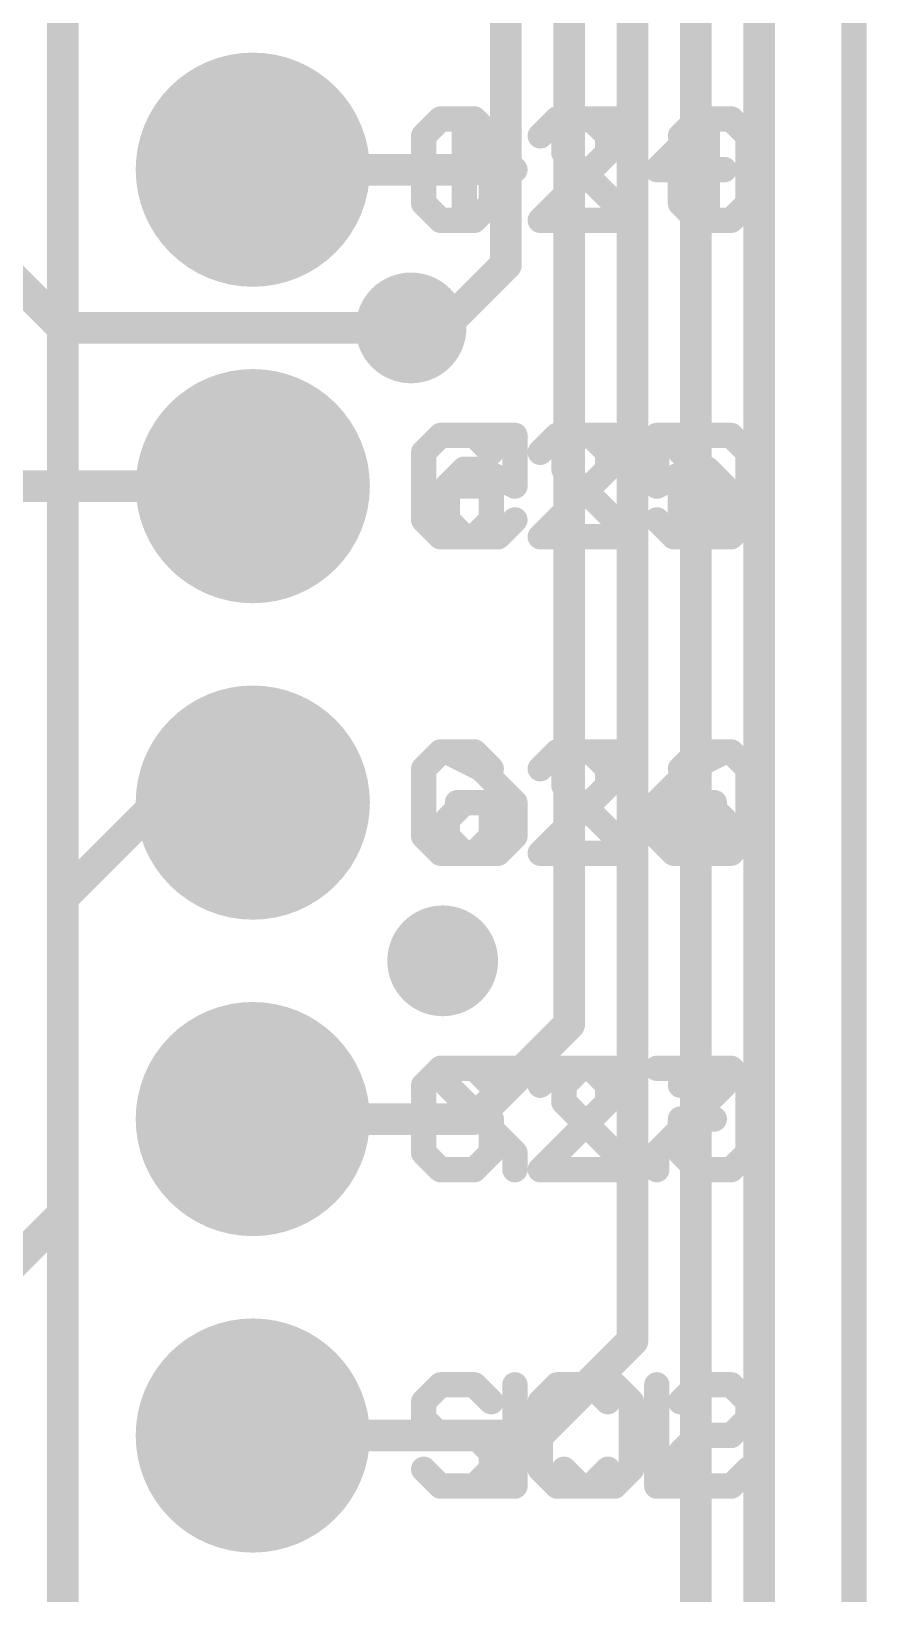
# Model space of a CAD drawing. Extents: x -1 to 106, y -18 to 72.
# Drawn here: x 42.67 to 49.38, y 15.49 to 28.04 of the extents above; entities that cross this region are included whole.
import ezdxf

# ---------------------------------------------------------------- set-up
doc = ezdxf.new("R2010")
doc.units = 0
for name, color, linetype in [('1', 12, 'CONTINUOUS'), ('16', 132, 'CONTINUOUS'), ('17', 110, 'CONTINUOUS'), ('18', 110, 'CONTINUOUS'), ('20', 53, 'CONTINUOUS'), ('21', 41, 'CONTINUOUS'), ('22', 40, 'CONTINUOUS')]:
    doc.layers.add(name, color=color, linetype=linetype)

# ---------------------------------------------------------------- blocks, each defined once
blk = doc.blocks.new('ROUNDP')
at = {"const_width": 0.5}
blk.add_lwpolyline([(0, -0.25, 1), (0, 0.25, 1), (0, -0.25)], format="xyb", dxfattribs=at)
blk = doc.blocks.new('ROUNDV')
at = {"const_width": 0.5}
blk.add_lwpolyline([(0, -0.25, 1), (0, 0.25, 1), (0, -0.25)], format="xyb", dxfattribs=at)

msp = doc.modelspace()

# ---------------------------------------------------------------- linework, layer by layer
at = {"layer": '1'}
for points, const_width in [([(46.482, 27.178), (46.482, 45.212)], 0.254), ([(49.276, 43.434), (49.276, 1.27)], 0.2032), ([(46.228, 26.924), (46.482, 27.178)], 0.254), ([(41.656, 26.924), (42.926, 25.654)], 0.254), ([(44.45, 26.924), (46.228, 26.924)], 0.254), ([(42.926, 25.654), (45.72, 25.654)], 0.254), ([(44.45, 24.384), (39.37, 24.384)], 0.254), ([(43.688, 21.844), (42.926, 21.082)], 0.254), ([(44.45, 21.844), (43.688, 21.844)], 0.254), ([(42.926, 21.082), (42.926, 18.542)], 0.254), ([(42.926, 18.542), (42.418, 18.034)], 0.254)]:
    msp.add_lwpolyline(points, dxfattribs=dict(at, const_width=const_width))
at = {"layer": '1', "const_width": 0.127}
for points in [[(46.4185, 27.178, 1), (46.5455, 27.178)], [(46.5269, 27.1331, 1), (46.4371, 27.2229)], [(44.45, 26.9875, 1), (44.45, 26.8605)], [(46.1831, 26.9689, 1), (46.2729, 26.8791)], [(46.228, 26.8605, 1), (46.228, 26.9875)], [(42.926, 25.7175, 1), (42.926, 25.5905)], [(42.8811, 25.6091, 1), (42.9709, 25.6989)], [(45.72, 25.5905, 1), (45.72, 25.7175)], [(44.45, 24.3205, 1), (44.45, 24.4475)], [(43.688, 21.9075, 1), (43.688, 21.7805)], [(43.7329, 21.7991, 1), (43.6431, 21.8889)], [(44.45, 21.7805, 1), (44.45, 21.9075)], [(42.9895, 21.082, 1), (42.8625, 21.082)], [(42.8811, 21.1269, 1), (42.9709, 21.0371)], [(42.8625, 18.542, 1), (42.9895, 18.542)], [(42.9709, 18.4971, 1), (42.8811, 18.5869)]]:
    msp.add_lwpolyline(points, format="xyb", dxfattribs=at)
at = {"layer": '16'}
for points, const_width in [([(42.926, 9.906), (42.926, 49.022)], 0.254), ([(46.99, 20.066), (46.99, 44.704)], 0.254), ([(47.498, 17.526), (47.498, 44.45)], 0.254), ([(48.006, 14.986), (48.006, 44.196)], 0.254), ([(48.514, 9.398), (48.514, 43.942)], 0.254), ([(49.276, 1.27), (49.276, 43.434)], 0.2032), ([(46.482, 26.162), (46.482, 41.91)], 0.254), ([(45.974, 25.654), (46.482, 26.162)], 0.254), ([(45.72, 25.654), (45.974, 25.654)], 0.254), ([(46.228, 19.304), (46.99, 20.066)], 0.254), ([(44.45, 19.304), (46.228, 19.304)], 0.254), ([(46.736, 16.764), (47.498, 17.526)], 0.254), ([(44.45, 16.764), (46.736, 16.764)], 0.254)]:
    msp.add_lwpolyline(points, dxfattribs=dict(at, const_width=const_width))
at = {"layer": '16', "const_width": 0.127}
for points in [[(46.4185, 26.162, 1), (46.5455, 26.162)], [(46.5269, 26.1171, 1), (46.4371, 26.2069)], [(45.72, 25.7175, 1), (45.72, 25.5905)], [(45.9291, 25.6989, 1), (46.0189, 25.6091)], [(45.974, 25.5905, 1), (45.974, 25.7175)], [(47.0349, 20.0211, 1), (46.9451, 20.1109)], [(46.9265, 20.066, 1), (47.0535, 20.066)], [(44.45, 19.3675, 1), (44.45, 19.2405)], [(46.1831, 19.3489, 1), (46.2729, 19.2591)], [(46.228, 19.2405, 1), (46.228, 19.3675)], [(47.4345, 17.526, 1), (47.5615, 17.526)], [(47.5429, 17.4811, 1), (47.4531, 17.5709)], [(44.45, 16.8275, 1), (44.45, 16.7005)], [(46.6911, 16.8089, 1), (46.7809, 16.7191)], [(46.736, 16.7005, 1), (46.736, 16.8275)]]:
    msp.add_lwpolyline(points, format="xyb", dxfattribs=at)
at = {"layer": '20', "const_width": 0.2032}
msp.add_lwpolyline([(49.276, 1.27), (49.276, 43.434)], dxfattribs=at)
at = {"layer": '21', "const_width": 0.2032}
for points in [[(45.9572, 27.3311), (45.8216, 27.1955)], [(46.2283, 27.3311), (45.9572, 27.3311)], [(46.3639, 27.1955), (46.2283, 27.3311)], [(46.8927, 27.3311), (46.7571, 27.1955)], [(47.1639, 27.3311), (46.8927, 27.3311)], [(47.2994, 27.1955), (47.1639, 27.3311)], [(48.0994, 27.3311), (47.6926, 26.9243)], [(48.0994, 26.5176), (48.0994, 27.3311)], [(45.8216, 27.1955), (45.8216, 26.6532)], [(47.2994, 27.0599), (47.2994, 27.1955)], [(46.7571, 26.5176), (47.2994, 27.0599)], [(46.3639, 26.9243), (46.0928, 26.9243)], [(46.3639, 26.6532), (46.3639, 26.9243)], [(47.6926, 26.9243), (48.235, 26.9243)], [(45.8216, 26.6532), (45.9572, 26.5176)], [(46.2283, 26.5176), (46.3639, 26.6532)], [(45.9572, 26.5176), (46.2283, 26.5176)], [(47.2994, 26.5176), (46.7571, 26.5176)], [(45.9572, 24.7911), (45.8216, 24.6555)], [(46.2283, 24.7911), (45.9572, 24.7911)], [(46.3639, 24.6555), (46.2283, 24.7911)], [(46.8927, 24.7911), (46.7571, 24.6555)], [(47.1639, 24.7911), (46.8927, 24.7911)], [(47.2994, 24.6555), (47.1639, 24.7911)], [(48.235, 24.7911), (47.6926, 24.7911)], [(47.6926, 24.7911), (47.6926, 24.3843)], [(45.8216, 24.6555), (45.8216, 24.1132)], [(47.2994, 24.5199), (47.2994, 24.6555)], [(46.7571, 23.9776), (47.2994, 24.5199)], [(47.6926, 24.3843), (47.9638, 24.5199)], [(47.9638, 24.5199), (48.0994, 24.5199)], [(48.0994, 24.5199), (48.235, 24.3843)], [(46.3639, 24.3843), (46.0928, 24.3843)], [(46.3639, 24.1132), (46.3639, 24.3843)], [(48.235, 24.3843), (48.235, 24.1132)], [(45.8216, 24.1132), (45.9572, 23.9776)], [(46.2283, 23.9776), (46.3639, 24.1132)], [(47.8282, 23.9776), (47.6926, 24.1132)], [(48.235, 24.1132), (48.0994, 23.9776)], [(45.9572, 23.9776), (46.2283, 23.9776)], [(47.2994, 23.9776), (46.7571, 23.9776)], [(48.0994, 23.9776), (47.8282, 23.9776)], [(45.9572, 22.2511), (45.8216, 22.1155)], [(46.2283, 22.2511), (45.9572, 22.2511)], [(46.3639, 22.1155), (46.2283, 22.2511)], [(46.8927, 22.2511), (46.7571, 22.1155)], [(47.1639, 22.2511), (46.8927, 22.2511)], [(47.2994, 22.1155), (47.1639, 22.2511)], [(48.235, 22.2511), (47.9638, 22.1155)], [(45.8216, 22.1155), (45.8216, 21.5732)], [(47.2994, 21.9799), (47.2994, 22.1155)], [(47.9638, 22.1155), (47.6926, 21.8443)], [(46.7571, 21.4376), (47.2994, 21.9799)], [(46.3639, 21.8443), (46.0928, 21.8443)], [(46.3639, 21.5732), (46.3639, 21.8443)], [(47.6926, 21.8443), (47.6926, 21.5732)], [(48.0994, 21.8443), (47.6926, 21.8443)], [(48.235, 21.7088), (48.0994, 21.8443)], [(48.235, 21.5732), (48.235, 21.7088)], [(45.8216, 21.5732), (45.9572, 21.4376)], [(46.2283, 21.4376), (46.3639, 21.5732)], [(47.6926, 21.5732), (47.8282, 21.4376)], [(48.0994, 21.4376), (48.235, 21.5732)], [(45.9572, 21.4376), (46.2283, 21.4376)], [(47.2994, 21.4376), (46.7571, 21.4376)], [(47.8282, 21.4376), (48.0994, 21.4376)], [(45.9572, 19.7111), (45.8216, 19.5755)], [(46.2283, 19.7111), (45.9572, 19.7111)], [(46.3639, 19.5755), (46.2283, 19.7111)], [(46.8927, 19.7111), (46.7571, 19.5755)], [(47.1639, 19.7111), (46.8927, 19.7111)], [(47.2994, 19.5755), (47.1639, 19.7111)], [(47.6926, 19.7111), (48.235, 19.7111)], [(48.235, 19.7111), (48.235, 19.5755)], [(45.8216, 19.5755), (45.8216, 19.0332)], [(47.2994, 19.4399), (47.2994, 19.5755)], [(48.235, 19.5755), (47.6926, 19.0332)], [(46.7571, 18.8976), (47.2994, 19.4399)], [(46.3639, 19.3043), (46.0928, 19.3043)], [(46.3639, 19.0332), (46.3639, 19.3043)], [(45.8216, 19.0332), (45.9572, 18.8976)], [(46.2283, 18.8976), (46.3639, 19.0332)], [(47.6926, 19.0332), (47.6926, 18.8976)], [(45.9572, 18.8976), (46.2283, 18.8976)], [(47.2994, 18.8976), (46.7571, 18.8976)], [(45.9572, 17.1711), (45.8216, 17.0355)], [(46.2283, 17.1711), (45.9572, 17.1711)], [(46.3639, 17.0355), (46.2283, 17.1711)], [(46.8927, 17.1711), (46.7571, 17.0355)], [(47.1639, 17.1711), (46.8927, 17.1711)], [(47.2994, 17.0355), (47.1639, 17.1711)], [(47.6926, 17.1711), (47.6926, 16.3576)], [(45.8216, 17.0355), (45.8216, 16.8999)], [(46.7571, 17.0355), (46.7571, 16.4932)], [(45.8216, 16.8999), (45.9572, 16.7643)], [(45.9572, 16.7643), (46.2283, 16.7643)], [(46.2283, 16.7643), (46.3639, 16.6288)], [(46.3639, 16.6288), (46.3639, 16.4932)], [(45.9572, 16.3576), (45.8216, 16.4932)], [(46.3639, 16.4932), (46.2283, 16.3576)], [(46.7571, 16.4932), (46.8927, 16.3576)], [(47.1639, 16.3576), (47.2994, 16.4932)], [(46.2283, 16.3576), (45.9572, 16.3576)], [(46.8927, 16.3576), (47.1639, 16.3576)], [(47.6926, 16.3576), (48.235, 16.3576)]]:
    msp.add_lwpolyline(points, dxfattribs=at)
at = {"layer": '21', "const_width": 0.1016}
for points in [[(45.9572, 27.3819, 1), (45.9572, 27.2803)], [(45.9931, 27.2952, 1), (45.9213, 27.367)], [(46.2643, 27.367, 1), (46.1924, 27.2952)], [(46.2283, 27.2803, 1), (46.2283, 27.3819)], [(46.8927, 27.3819, 1), (46.8927, 27.2803)], [(46.9286, 27.2952, 1), (46.8568, 27.367)], [(47.1998, 27.367, 1), (47.1279, 27.2952)], [(47.1639, 27.2803, 1), (47.1639, 27.3819)], [(48.1502, 27.3311, 1), (48.0486, 27.3311)], [(48.1353, 27.2952, 1), (48.0635, 27.367)], [(45.8724, 27.1955, 1), (45.7708, 27.1955)], [(45.7857, 27.2314, 1), (45.8575, 27.1596)], [(46.328, 27.1596, 1), (46.3998, 27.2314)], [(46.7212, 27.2314, 1), (46.793, 27.1596)], [(47.3502, 27.1955, 1), (47.2486, 27.1955)], [(47.2635, 27.1596, 1), (47.3354, 27.2314)], [(47.2486, 27.0599, 1), (47.3502, 27.0599)], [(47.3354, 27.024, 1), (47.2635, 27.0958)], [(46.0928, 26.9751, 1), (46.0928, 26.8735)], [(46.4147, 26.9243, 1), (46.3131, 26.9243)], [(46.3639, 26.8735, 1), (46.3639, 26.9751)], [(47.6926, 26.9751, 1), (47.6926, 26.8735)], [(47.6567, 26.9603, 1), (47.7286, 26.8884)], [(48.235, 26.8735, 1), (48.235, 26.9751)], [(45.8575, 26.6891, 1), (45.7857, 26.6173)], [(46.3998, 26.6173, 1), (46.328, 26.6891)], [(45.7708, 26.6532, 1), (45.8724, 26.6532)], [(45.9572, 26.5684, 1), (45.9572, 26.4668)], [(45.9213, 26.4817, 1), (45.9931, 26.5535)], [(46.1924, 26.5535, 1), (46.2643, 26.4817)], [(46.2283, 26.4668, 1), (46.2283, 26.5684)], [(46.3131, 26.6532, 1), (46.4147, 26.6532)], [(46.7571, 26.5684, 1), (46.7571, 26.4668)], [(46.7212, 26.5535, 1), (46.793, 26.4817)], [(47.2994, 26.4668, 1), (47.2994, 26.5684)], [(48.0486, 26.5176, 1), (48.1502, 26.5176)], [(45.9572, 24.8419, 1), (45.9572, 24.7403)], [(45.9931, 24.7552, 1), (45.9213, 24.827)], [(46.2643, 24.827, 1), (46.1924, 24.7552)], [(46.2283, 24.7403, 1), (46.2283, 24.8419)], [(46.8927, 24.8419, 1), (46.8927, 24.7403)], [(46.9286, 24.7552, 1), (46.8568, 24.827)], [(47.1998, 24.827, 1), (47.1279, 24.7552)], [(47.1639, 24.7403, 1), (47.1639, 24.8419)], [(47.6926, 24.8419, 1), (47.6926, 24.7403)], [(47.7434, 24.7911, 1), (47.6418, 24.7911)], [(48.235, 24.7403, 1), (48.235, 24.8419)], [(45.8724, 24.6555, 1), (45.7708, 24.6555)], [(45.7857, 24.6914, 1), (45.8575, 24.6196)], [(46.328, 24.6196, 1), (46.3998, 24.6914)], [(46.7212, 24.6914, 1), (46.793, 24.6196)], [(47.3502, 24.6555, 1), (47.2486, 24.6555)], [(47.2635, 24.6196, 1), (47.3354, 24.6914)], [(47.3354, 24.484, 1), (47.2635, 24.5558)], [(47.9638, 24.5707, 1), (47.9638, 24.4691)], [(47.9865, 24.4745, 1), (47.9411, 24.5654)], [(48.1353, 24.5558, 1), (48.0635, 24.484)], [(48.0994, 24.4691, 1), (48.0994, 24.5707)], [(46.0928, 24.4351, 1), (46.0928, 24.3335)], [(46.4147, 24.3843, 1), (46.3131, 24.3843)], [(46.3639, 24.3335, 1), (46.3639, 24.4351)], [(47.2486, 24.5199, 1), (47.3502, 24.5199)], [(47.6699, 24.4298, 1), (47.7154, 24.3389)], [(48.2858, 24.3843, 1), (48.1842, 24.3843)], [(48.199, 24.3484, 1), (48.2709, 24.4203)], [(47.6418, 24.3843, 1), (47.7434, 24.3843)], [(45.8575, 24.1491, 1), (45.7857, 24.0773)], [(46.3998, 24.0773, 1), (46.328, 24.1491)], [(47.7286, 24.1491, 1), (47.6567, 24.0773)], [(48.2709, 24.0773, 1), (48.199, 24.1491)], [(45.7708, 24.1132, 1), (45.8724, 24.1132)], [(45.9572, 24.0284, 1), (45.9572, 23.9268)], [(46.2283, 23.9268, 1), (46.2283, 24.0284)], [(46.3131, 24.1132, 1), (46.4147, 24.1132)], [(46.7571, 24.0284, 1), (46.7571, 23.9268)], [(47.2994, 23.9268, 1), (47.2994, 24.0284)], [(47.8282, 24.0284, 1), (47.8282, 23.9268)], [(48.0994, 23.9268, 1), (48.0994, 24.0284)], [(48.1842, 24.1132, 1), (48.2858, 24.1132)], [(45.9213, 23.9417, 1), (45.9931, 24.0135)], [(46.1924, 24.0135, 1), (46.2643, 23.9417)], [(46.7212, 24.0135, 1), (46.793, 23.9417)], [(47.7923, 23.9417, 1), (47.8641, 24.0135)], [(48.0635, 24.0135, 1), (48.1353, 23.9417)], [(45.9572, 22.3019, 1), (45.9572, 22.2003)], [(45.9931, 22.2152, 1), (45.9213, 22.287)], [(46.2643, 22.287, 1), (46.1924, 22.2152)], [(46.2283, 22.2003, 1), (46.2283, 22.3019)], [(46.8927, 22.3019, 1), (46.8927, 22.2003)], [(46.9286, 22.2152, 1), (46.8568, 22.287)], [(47.1998, 22.287, 1), (47.1279, 22.2152)], [(47.1639, 22.2003, 1), (47.1639, 22.3019)], [(48.2577, 22.2057, 1), (48.2122, 22.2965)], [(45.8724, 22.1155, 1), (45.7708, 22.1155)], [(45.7857, 22.1514, 1), (45.8575, 22.0796)], [(46.328, 22.0796, 1), (46.3998, 22.1514)], [(46.7212, 22.1514, 1), (46.793, 22.0796)], [(47.3502, 22.1155, 1), (47.2486, 22.1155)], [(47.2635, 22.0796, 1), (47.3354, 22.1514)], [(47.9411, 22.1609, 1), (47.9865, 22.0701)], [(47.9997, 22.0796, 1), (47.9279, 22.1514)], [(47.3354, 21.944, 1), (47.2635, 22.0158)], [(47.2486, 21.9799, 1), (47.3502, 21.9799)], [(46.0928, 21.8951, 1), (46.0928, 21.7935)], [(46.4147, 21.8443, 1), (46.3131, 21.8443)], [(46.3639, 21.7935, 1), (46.3639, 21.8951)], [(47.7434, 21.8443, 1), (47.6418, 21.8443)], [(47.6926, 21.8951, 1), (47.6926, 21.7935)], [(47.6567, 21.8803, 1), (47.7286, 21.8084)], [(48.1353, 21.8803, 1), (48.0635, 21.8084)], [(48.0994, 21.7935, 1), (48.0994, 21.8951)], [(48.2858, 21.7088, 1), (48.1842, 21.7088)], [(48.199, 21.6728, 1), (48.2709, 21.7447)], [(45.8575, 21.6091, 1), (45.7857, 21.5373)], [(45.7708, 21.5732, 1), (45.8724, 21.5732)], [(46.3131, 21.5732, 1), (46.4147, 21.5732)], [(46.3998, 21.5373, 1), (46.328, 21.6091)], [(47.7286, 21.6091, 1), (47.6567, 21.5373)], [(47.6418, 21.5732, 1), (47.7434, 21.5732)], [(48.1842, 21.5732, 1), (48.2858, 21.5732)], [(48.2709, 21.5373, 1), (48.199, 21.6091)], [(45.9572, 21.4884, 1), (45.9572, 21.3868)], [(45.9213, 21.4017, 1), (45.9931, 21.4735)], [(46.1924, 21.4735, 1), (46.2643, 21.4017)], [(46.2283, 21.3868, 1), (46.2283, 21.4884)], [(46.7571, 21.4884, 1), (46.7571, 21.3868)], [(46.7212, 21.4735, 1), (46.793, 21.4017)], [(47.2994, 21.3868, 1), (47.2994, 21.4884)], [(47.8282, 21.4884, 1), (47.8282, 21.3868)], [(47.7923, 21.4017, 1), (47.8641, 21.4735)], [(48.0635, 21.4735, 1), (48.1353, 21.4017)], [(48.0994, 21.3868, 1), (48.0994, 21.4884)], [(45.9572, 19.7619, 1), (45.9572, 19.6603)], [(45.9931, 19.6752, 1), (45.9213, 19.747)], [(46.2643, 19.747, 1), (46.1924, 19.6752)], [(46.2283, 19.6603, 1), (46.2283, 19.7619)], [(46.8927, 19.7619, 1), (46.8927, 19.6603)], [(46.9286, 19.6752, 1), (46.8568, 19.747)], [(47.1998, 19.747, 1), (47.1279, 19.6752)], [(47.1639, 19.6603, 1), (47.1639, 19.7619)], [(47.6926, 19.7619, 1), (47.6926, 19.6603)], [(48.2858, 19.7111, 1), (48.1842, 19.7111)], [(48.235, 19.6603, 1), (48.235, 19.7619)], [(45.8724, 19.5755, 1), (45.7708, 19.5755)], [(45.7857, 19.6114, 1), (45.8575, 19.5396)], [(46.328, 19.5396, 1), (46.3998, 19.6114)], [(46.7212, 19.6114, 1), (46.793, 19.5396)], [(47.3502, 19.5755, 1), (47.2486, 19.5755)], [(47.2635, 19.5396, 1), (47.3354, 19.6114)], [(48.1842, 19.5755, 1), (48.2858, 19.5755)], [(48.2709, 19.5396, 1), (48.199, 19.6114)], [(47.2486, 19.4399, 1), (47.3502, 19.4399)], [(47.3354, 19.404, 1), (47.2635, 19.4758)], [(46.0928, 19.3551, 1), (46.0928, 19.2535)], [(46.4147, 19.3043, 1), (46.3131, 19.3043)], [(46.3639, 19.2535, 1), (46.3639, 19.3551)], [(45.8575, 19.0691, 1), (45.7857, 18.9973)], [(45.7708, 19.0332, 1), (45.8724, 19.0332)], [(46.3131, 19.0332, 1), (46.4147, 19.0332)], [(46.3998, 18.9973, 1), (46.328, 19.0691)], [(47.7434, 19.0332, 1), (47.6418, 19.0332)], [(47.6567, 19.0691, 1), (47.7286, 18.9973)], [(45.9572, 18.9484, 1), (45.9572, 18.8468)], [(45.9213, 18.8617, 1), (45.9931, 18.9335)], [(46.1924, 18.9335, 1), (46.2643, 18.8617)], [(46.2283, 18.8468, 1), (46.2283, 18.9484)], [(46.7571, 18.9484, 1), (46.7571, 18.8468)], [(46.7212, 18.9335, 1), (46.793, 18.8617)], [(47.2994, 18.8468, 1), (47.2994, 18.9484)], [(47.6418, 18.8976, 1), (47.7434, 18.8976)], [(45.9572, 17.2219, 1), (45.9572, 17.1203)], [(45.9931, 17.1352, 1), (45.9213, 17.207)], [(46.2643, 17.207, 1), (46.1924, 17.1352)], [(46.2283, 17.1203, 1), (46.2283, 17.2219)], [(46.8927, 17.2219, 1), (46.8927, 17.1203)], [(46.9286, 17.1352, 1), (46.8568, 17.207)], [(47.1998, 17.207, 1), (47.1279, 17.1352)], [(47.1639, 17.1203, 1), (47.1639, 17.2219)], [(47.7434, 17.1711, 1), (47.6418, 17.1711)], [(45.8724, 17.0355, 1), (45.7708, 17.0355)], [(45.7857, 17.0714, 1), (45.8575, 16.9996)], [(46.328, 16.9996, 1), (46.3998, 17.0714)], [(46.8079, 17.0355, 1), (46.7063, 17.0355)], [(46.7212, 17.0714, 1), (46.793, 16.9996)], [(47.2635, 16.9996, 1), (47.3354, 17.0714)], [(45.8575, 16.9358, 1), (45.7857, 16.864)], [(45.7708, 16.8999, 1), (45.8724, 16.8999)], [(45.9572, 16.8151, 1), (45.9572, 16.7135)], [(45.9213, 16.7284, 1), (45.9931, 16.8003)], [(46.2643, 16.8003, 1), (46.1924, 16.7284)], [(46.2283, 16.7135, 1), (46.2283, 16.8151)], [(46.4147, 16.6288, 1), (46.3131, 16.6288)], [(46.328, 16.5928, 1), (46.3998, 16.6647)], [(45.8575, 16.5291, 1), (45.7857, 16.4573)], [(46.3998, 16.4573, 1), (46.328, 16.5291)], [(46.793, 16.5291, 1), (46.7212, 16.4573)], [(47.3354, 16.4573, 1), (47.2635, 16.5291)], [(45.9572, 16.4084, 1), (45.9572, 16.3068)], [(45.9213, 16.3217, 1), (45.9931, 16.3935)], [(46.1924, 16.3935, 1), (46.2643, 16.3217)], [(46.2283, 16.3068, 1), (46.2283, 16.4084)], [(46.3131, 16.4932, 1), (46.4147, 16.4932)], [(46.7063, 16.4932, 1), (46.8079, 16.4932)], [(46.8927, 16.4084, 1), (46.8927, 16.3068)], [(46.8568, 16.3217, 1), (46.9286, 16.3935)], [(47.1279, 16.3935, 1), (47.1998, 16.3217)], [(47.1639, 16.3068, 1), (47.1639, 16.4084)], [(47.6926, 16.4084, 1), (47.6926, 16.3068)], [(48.235, 16.3068, 1), (48.235, 16.4084)], [(47.6418, 16.3576, 1), (47.7434, 16.3576)]]:
    msp.add_lwpolyline(points, format="xyb", dxfattribs=at)
at = {"layer": '22', "const_width": 0.2032}
for points in [[(46.1472, 26.5176), (46.1472, 27.3311)], [(46.1472, 27.3311), (46.5539, 26.9243)], [(46.9471, 27.1955), (47.0827, 27.3311)], [(47.0827, 27.3311), (47.3539, 27.3311)], [(47.3539, 27.3311), (47.4894, 27.1955)], [(47.8826, 27.1955), (48.0182, 27.3311)], [(48.0182, 27.3311), (48.2894, 27.3311)], [(48.2894, 27.3311), (48.425, 27.1955)], [(46.9471, 27.0599), (46.9471, 27.1955)], [(48.425, 27.1955), (48.425, 26.6532)], [(47.4894, 26.5176), (46.9471, 27.0599)], [(46.5539, 26.9243), (46.0116, 26.9243)], [(47.8826, 26.6532), (47.8826, 26.9243)], [(47.8826, 26.9243), (48.1538, 26.9243)], [(48.0182, 26.5176), (47.8826, 26.6532)], [(48.425, 26.6532), (48.2894, 26.5176)], [(46.9471, 26.5176), (47.4894, 26.5176)], [(48.2894, 26.5176), (48.0182, 26.5176)], [(46.0116, 24.7911), (46.5539, 24.7911)], [(46.5539, 24.7911), (46.5539, 24.3843)], [(46.9471, 24.6555), (47.0827, 24.7911)], [(47.0827, 24.7911), (47.3539, 24.7911)], [(47.3539, 24.7911), (47.4894, 24.6555)], [(47.8826, 24.6555), (48.0182, 24.7911)], [(48.0182, 24.7911), (48.2894, 24.7911)], [(48.2894, 24.7911), (48.425, 24.6555)], [(46.9471, 24.5199), (46.9471, 24.6555)], [(48.425, 24.6555), (48.425, 24.1132)], [(46.1472, 24.5199), (46.0116, 24.3843)], [(46.2828, 24.5199), (46.1472, 24.5199)], [(46.5539, 24.3843), (46.2828, 24.5199)], [(47.4894, 23.9776), (46.9471, 24.5199)], [(46.0116, 24.3843), (46.0116, 24.1132)], [(47.8826, 24.1132), (47.8826, 24.3843)], [(47.8826, 24.3843), (48.1538, 24.3843)], [(46.0116, 24.1132), (46.1472, 23.9776)], [(46.4183, 23.9776), (46.5539, 24.1132)], [(48.0182, 23.9776), (47.8826, 24.1132)], [(48.425, 24.1132), (48.2894, 23.9776)], [(46.1472, 23.9776), (46.4183, 23.9776)], [(46.9471, 23.9776), (47.4894, 23.9776)], [(48.2894, 23.9776), (48.0182, 23.9776)], [(46.0116, 22.2511), (46.2828, 22.1155)], [(46.9471, 22.1155), (47.0827, 22.2511)], [(47.0827, 22.2511), (47.3539, 22.2511)], [(47.3539, 22.2511), (47.4894, 22.1155)], [(47.8826, 22.1155), (48.0182, 22.2511)], [(48.0182, 22.2511), (48.2894, 22.2511)], [(48.2894, 22.2511), (48.425, 22.1155)], [(46.2828, 22.1155), (46.5539, 21.8443)], [(46.9471, 21.9799), (46.9471, 22.1155)], [(48.425, 22.1155), (48.425, 21.5732)], [(47.4894, 21.4376), (46.9471, 21.9799)], [(46.0116, 21.7088), (46.1472, 21.8443)], [(46.1472, 21.8443), (46.5539, 21.8443)], [(46.5539, 21.8443), (46.5539, 21.5732)], [(47.8826, 21.5732), (47.8826, 21.8443)], [(47.8826, 21.8443), (48.1538, 21.8443)], [(46.0116, 21.5732), (46.0116, 21.7088)], [(46.1472, 21.4376), (46.0116, 21.5732)], [(46.5539, 21.5732), (46.4183, 21.4376)], [(48.0182, 21.4376), (47.8826, 21.5732)], [(48.425, 21.5732), (48.2894, 21.4376)], [(46.4183, 21.4376), (46.1472, 21.4376)], [(46.9471, 21.4376), (47.4894, 21.4376)], [(48.2894, 21.4376), (48.0182, 21.4376)], [(46.5539, 19.7111), (46.0116, 19.7111)], [(46.0116, 19.7111), (46.0116, 19.5755)], [(46.9471, 19.5755), (47.0827, 19.7111)], [(47.0827, 19.7111), (47.3539, 19.7111)], [(47.3539, 19.7111), (47.4894, 19.5755)], [(47.8826, 19.5755), (48.0182, 19.7111)], [(48.0182, 19.7111), (48.2894, 19.7111)], [(48.2894, 19.7111), (48.425, 19.5755)], [(46.0116, 19.5755), (46.5539, 19.0332)], [(46.9471, 19.4399), (46.9471, 19.5755)], [(48.425, 19.5755), (48.425, 19.0332)], [(47.4894, 18.8976), (46.9471, 19.4399)], [(47.8826, 19.0332), (47.8826, 19.3043)], [(47.8826, 19.3043), (48.1538, 19.3043)], [(46.5539, 19.0332), (46.5539, 18.8976)], [(48.0182, 18.8976), (47.8826, 19.0332)], [(48.425, 19.0332), (48.2894, 18.8976)], [(46.9471, 18.8976), (47.4894, 18.8976)], [(48.2894, 18.8976), (48.0182, 18.8976)], [(46.5539, 17.1711), (46.5539, 16.3576)], [(46.9471, 17.0355), (47.0827, 17.1711)], [(47.0827, 17.1711), (47.3539, 17.1711)], [(47.3539, 17.1711), (47.4894, 17.0355)], [(47.8826, 17.0355), (48.0182, 17.1711)], [(48.0182, 17.1711), (48.2894, 17.1711)], [(48.2894, 17.1711), (48.425, 17.0355)], [(47.4894, 17.0355), (47.4894, 16.4932)], [(48.425, 17.0355), (48.425, 16.8999)], [(48.425, 16.8999), (48.2894, 16.7643)], [(48.0182, 16.7643), (47.8826, 16.6288)], [(48.2894, 16.7643), (48.0182, 16.7643)], [(47.8826, 16.6288), (47.8826, 16.4932)], [(47.0827, 16.3576), (46.9471, 16.4932)], [(47.4894, 16.4932), (47.3539, 16.3576)], [(47.8826, 16.4932), (48.0182, 16.3576)], [(48.2894, 16.3576), (48.425, 16.4932)], [(46.5539, 16.3576), (46.0116, 16.3576)], [(47.3539, 16.3576), (47.0827, 16.3576)], [(48.0182, 16.3576), (48.2894, 16.3576)]]:
    msp.add_lwpolyline(points, dxfattribs=at)
at = {"layer": '22', "const_width": 0.1016}
for points in [[(46.198, 27.3311, 1), (46.0964, 27.3311)], [(46.1831, 27.367, 1), (46.1113, 27.2952)], [(47.0827, 27.3819, 1), (47.0827, 27.2803)], [(47.1186, 27.2952, 1), (47.0468, 27.367)], [(47.3898, 27.367, 1), (47.3179, 27.2952)], [(47.3539, 27.2803, 1), (47.3539, 27.3819)], [(48.0182, 27.3819, 1), (48.0182, 27.2803)], [(48.0541, 27.2952, 1), (47.9823, 27.367)], [(48.3253, 27.367, 1), (48.2535, 27.2952)], [(48.2894, 27.2803, 1), (48.2894, 27.3819)], [(46.9979, 27.1955, 1), (46.8963, 27.1955)], [(46.9112, 27.2314, 1), (46.983, 27.1596)], [(47.4535, 27.1596, 1), (47.5254, 27.2314)], [(47.8467, 27.2314, 1), (47.9185, 27.1596)], [(48.4758, 27.1955, 1), (48.3742, 27.1955)], [(48.389, 27.1596, 1), (48.4609, 27.2314)], [(46.983, 27.0958, 1), (46.9112, 27.024)], [(46.8963, 27.0599, 1), (46.9979, 27.0599)], [(46.0116, 26.9751, 1), (46.0116, 26.8735)], [(46.518, 26.8884, 1), (46.5898, 26.9603)], [(46.5539, 26.8735, 1), (46.5539, 26.9751)], [(47.9334, 26.9243, 1), (47.8318, 26.9243)], [(47.8826, 26.9751, 1), (47.8826, 26.8735)], [(48.1538, 26.8735, 1), (48.1538, 26.9751)], [(47.9185, 26.6891, 1), (47.8467, 26.6173)], [(48.4609, 26.6173, 1), (48.389, 26.6891)], [(46.9471, 26.5684, 1), (46.9471, 26.4668)], [(47.4535, 26.4817, 1), (47.5254, 26.5535)], [(47.4894, 26.4668, 1), (47.4894, 26.5684)], [(47.8318, 26.6532, 1), (47.9334, 26.6532)], [(48.0182, 26.5684, 1), (48.0182, 26.4668)], [(47.9823, 26.4817, 1), (48.0541, 26.5535)], [(48.2535, 26.5535, 1), (48.3253, 26.4817)], [(48.2894, 26.4668, 1), (48.2894, 26.5684)], [(48.3742, 26.6532, 1), (48.4758, 26.6532)], [(46.0964, 26.5176, 1), (46.198, 26.5176)], [(46.0116, 24.8419, 1), (46.0116, 24.7403)], [(46.6047, 24.7911, 1), (46.5031, 24.7911)], [(46.5539, 24.7403, 1), (46.5539, 24.8419)], [(47.0827, 24.8419, 1), (47.0827, 24.7403)], [(47.1186, 24.7552, 1), (47.0468, 24.827)], [(47.3898, 24.827, 1), (47.3179, 24.7552)], [(47.3539, 24.7403, 1), (47.3539, 24.8419)], [(48.0182, 24.8419, 1), (48.0182, 24.7403)], [(48.0541, 24.7552, 1), (47.9823, 24.827)], [(48.3253, 24.827, 1), (48.2535, 24.7552)], [(48.2894, 24.7403, 1), (48.2894, 24.8419)], [(46.9979, 24.6555, 1), (46.8963, 24.6555)], [(46.9112, 24.6914, 1), (46.983, 24.6196)], [(47.4535, 24.6196, 1), (47.5254, 24.6914)], [(47.8467, 24.6914, 1), (47.9185, 24.6196)], [(48.4758, 24.6555, 1), (48.3742, 24.6555)], [(48.389, 24.6196, 1), (48.4609, 24.6914)], [(46.1472, 24.5707, 1), (46.1472, 24.4691)], [(46.1831, 24.484, 1), (46.1113, 24.5558)], [(46.3055, 24.5654, 1), (46.26, 24.4745)], [(46.2828, 24.4691, 1), (46.2828, 24.5707)], [(46.983, 24.5558, 1), (46.9112, 24.484)], [(46.0624, 24.3843, 1), (45.9608, 24.3843)], [(45.9757, 24.4203, 1), (46.0475, 24.3484)], [(46.5312, 24.3389, 1), (46.5766, 24.4298)], [(46.8963, 24.5199, 1), (46.9979, 24.5199)], [(47.9334, 24.3843, 1), (47.8318, 24.3843)], [(47.8826, 24.4351, 1), (47.8826, 24.3335)], [(48.1538, 24.3335, 1), (48.1538, 24.4351)], [(46.5031, 24.3843, 1), (46.6047, 24.3843)], [(46.0475, 24.1491, 1), (45.9757, 24.0773)], [(46.5898, 24.0773, 1), (46.518, 24.1491)], [(47.9185, 24.1491, 1), (47.8467, 24.0773)], [(48.4609, 24.0773, 1), (48.389, 24.1491)], [(45.9608, 24.1132, 1), (46.0624, 24.1132)], [(46.1472, 24.0284, 1), (46.1472, 23.9268)], [(46.4183, 23.9268, 1), (46.4183, 24.0284)], [(46.9471, 24.0284, 1), (46.9471, 23.9268)], [(47.4894, 23.9268, 1), (47.4894, 24.0284)], [(47.8318, 24.1132, 1), (47.9334, 24.1132)], [(48.0182, 24.0284, 1), (48.0182, 23.9268)], [(48.2894, 23.9268, 1), (48.2894, 24.0284)], [(48.3742, 24.1132, 1), (48.4758, 24.1132)], [(46.1113, 23.9417, 1), (46.1831, 24.0135)], [(46.3824, 24.0135, 1), (46.4543, 23.9417)], [(47.4535, 23.9417, 1), (47.5254, 24.0135)], [(47.9823, 23.9417, 1), (48.0541, 24.0135)], [(48.2535, 24.0135, 1), (48.3253, 23.9417)], [(46.0343, 22.2965, 1), (45.9889, 22.2057)], [(47.0827, 22.3019, 1), (47.0827, 22.2003)], [(47.1186, 22.2152, 1), (47.0468, 22.287)], [(47.3898, 22.287, 1), (47.3179, 22.2152)], [(47.3539, 22.2003, 1), (47.3539, 22.3019)], [(48.0182, 22.3019, 1), (48.0182, 22.2003)], [(48.0541, 22.2152, 1), (47.9823, 22.287)], [(48.3253, 22.287, 1), (48.2535, 22.2152)], [(48.2894, 22.2003, 1), (48.2894, 22.3019)], [(46.3187, 22.1514, 1), (46.2468, 22.0796)], [(46.26, 22.0701, 1), (46.3055, 22.1609)], [(46.9979, 22.1155, 1), (46.8963, 22.1155)], [(46.9112, 22.1514, 1), (46.983, 22.0796)], [(47.4535, 22.0796, 1), (47.5254, 22.1514)], [(47.8467, 22.1514, 1), (47.9185, 22.0796)], [(48.4758, 22.1155, 1), (48.3742, 22.1155)], [(48.389, 22.0796, 1), (48.4609, 22.1514)], [(46.983, 22.0158, 1), (46.9112, 21.944)], [(46.8963, 21.9799, 1), (46.9979, 21.9799)], [(46.1472, 21.8951, 1), (46.1472, 21.7935)], [(46.1831, 21.8084, 1), (46.1113, 21.8803)], [(46.6047, 21.8443, 1), (46.5031, 21.8443)], [(46.518, 21.8084, 1), (46.5898, 21.8803)], [(46.5539, 21.7935, 1), (46.5539, 21.8951)], [(47.9334, 21.8443, 1), (47.8318, 21.8443)], [(47.8826, 21.8951, 1), (47.8826, 21.7935)], [(48.1538, 21.7935, 1), (48.1538, 21.8951)], [(46.0624, 21.7088, 1), (45.9608, 21.7088)], [(45.9757, 21.7447, 1), (46.0475, 21.6728)], [(46.0475, 21.6091, 1), (45.9757, 21.5373)], [(45.9608, 21.5732, 1), (46.0624, 21.5732)], [(46.5031, 21.5732, 1), (46.6047, 21.5732)], [(46.5898, 21.5373, 1), (46.518, 21.6091)], [(47.9185, 21.6091, 1), (47.8467, 21.5373)], [(47.8318, 21.5732, 1), (47.9334, 21.5732)], [(48.3742, 21.5732, 1), (48.4758, 21.5732)], [(48.4609, 21.5373, 1), (48.389, 21.6091)], [(46.1472, 21.4884, 1), (46.1472, 21.3868)], [(46.1113, 21.4017, 1), (46.1831, 21.4735)], [(46.3824, 21.4735, 1), (46.4543, 21.4017)], [(46.4183, 21.3868, 1), (46.4183, 21.4884)], [(46.9471, 21.4884, 1), (46.9471, 21.3868)], [(47.4535, 21.4017, 1), (47.5254, 21.4735)], [(47.4894, 21.3868, 1), (47.4894, 21.4884)], [(48.0182, 21.4884, 1), (48.0182, 21.3868)], [(47.9823, 21.4017, 1), (48.0541, 21.4735)], [(48.2535, 21.4735, 1), (48.3253, 21.4017)], [(48.2894, 21.3868, 1), (48.2894, 21.4884)], [(46.0116, 19.7619, 1), (46.0116, 19.6603)], [(46.0624, 19.7111, 1), (45.9608, 19.7111)], [(46.5539, 19.6603, 1), (46.5539, 19.7619)], [(47.0827, 19.7619, 1), (47.0827, 19.6603)], [(47.1186, 19.6752, 1), (47.0468, 19.747)], [(47.3898, 19.747, 1), (47.3179, 19.6752)], [(47.3539, 19.6603, 1), (47.3539, 19.7619)], [(48.0182, 19.7619, 1), (48.0182, 19.6603)], [(48.0541, 19.6752, 1), (47.9823, 19.747)], [(48.3253, 19.747, 1), (48.2535, 19.6752)], [(48.2894, 19.6603, 1), (48.2894, 19.7619)], [(46.0475, 19.6114, 1), (45.9757, 19.5396)], [(45.9608, 19.5755, 1), (46.0624, 19.5755)], [(46.9979, 19.5755, 1), (46.8963, 19.5755)], [(46.9112, 19.6114, 1), (46.983, 19.5396)], [(47.4535, 19.5396, 1), (47.5254, 19.6114)], [(47.8467, 19.6114, 1), (47.9185, 19.5396)], [(48.4758, 19.5755, 1), (48.3742, 19.5755)], [(48.389, 19.5396, 1), (48.4609, 19.6114)], [(46.983, 19.4758, 1), (46.9112, 19.404)], [(46.8963, 19.4399, 1), (46.9979, 19.4399)], [(47.9334, 19.3043, 1), (47.8318, 19.3043)], [(47.8826, 19.3551, 1), (47.8826, 19.2535)], [(48.1538, 19.2535, 1), (48.1538, 19.3551)], [(46.6047, 19.0332, 1), (46.5031, 19.0332)], [(46.518, 18.9973, 1), (46.5898, 19.0691)], [(47.9185, 19.0691, 1), (47.8467, 18.9973)], [(47.8318, 19.0332, 1), (47.9334, 19.0332)], [(48.3742, 19.0332, 1), (48.4758, 19.0332)], [(48.4609, 18.9973, 1), (48.389, 19.0691)], [(46.5031, 18.8976, 1), (46.6047, 18.8976)], [(46.9471, 18.9484, 1), (46.9471, 18.8468)], [(47.4535, 18.8617, 1), (47.5254, 18.9335)], [(47.4894, 18.8468, 1), (47.4894, 18.9484)], [(48.0182, 18.9484, 1), (48.0182, 18.8468)], [(47.9823, 18.8617, 1), (48.0541, 18.9335)], [(48.2535, 18.9335, 1), (48.3253, 18.8617)], [(48.2894, 18.8468, 1), (48.2894, 18.9484)], [(46.6047, 17.1711, 1), (46.5031, 17.1711)], [(47.0827, 17.2219, 1), (47.0827, 17.1203)], [(47.1186, 17.1352, 1), (47.0468, 17.207)], [(47.3898, 17.207, 1), (47.3179, 17.1352)], [(47.3539, 17.1203, 1), (47.3539, 17.2219)], [(48.0182, 17.2219, 1), (48.0182, 17.1203)], [(48.0541, 17.1352, 1), (47.9823, 17.207)], [(48.3253, 17.207, 1), (48.2535, 17.1352)], [(48.2894, 17.1203, 1), (48.2894, 17.2219)], [(46.9112, 17.0714, 1), (46.983, 16.9996)], [(47.5402, 17.0355, 1), (47.4386, 17.0355)], [(47.4535, 16.9996, 1), (47.5254, 17.0714)], [(47.8467, 17.0714, 1), (47.9185, 16.9996)], [(48.4758, 17.0355, 1), (48.3742, 17.0355)], [(48.389, 16.9996, 1), (48.4609, 17.0714)], [(48.3742, 16.8999, 1), (48.4758, 16.8999)], [(48.4609, 16.864, 1), (48.389, 16.9358)], [(48.0182, 16.8151, 1), (48.0182, 16.7135)], [(48.0541, 16.7284, 1), (47.9823, 16.8003)], [(48.2535, 16.8003, 1), (48.3253, 16.7284)], [(48.2894, 16.7135, 1), (48.2894, 16.8151)], [(47.9334, 16.6288, 1), (47.8318, 16.6288)], [(47.8467, 16.6647, 1), (47.9185, 16.5928)], [(46.983, 16.5291, 1), (46.9112, 16.4573)], [(47.5254, 16.4573, 1), (47.4535, 16.5291)], [(47.9185, 16.5291, 1), (47.8467, 16.4573)], [(48.4609, 16.4573, 1), (48.389, 16.5291)], [(46.0116, 16.4084, 1), (46.0116, 16.3068)], [(46.5539, 16.3068, 1), (46.5539, 16.4084)], [(47.0827, 16.4084, 1), (47.0827, 16.3068)], [(47.0468, 16.3217, 1), (47.1186, 16.3935)], [(47.3179, 16.3935, 1), (47.3898, 16.3217)], [(47.3539, 16.3068, 1), (47.3539, 16.4084)], [(47.4386, 16.4932, 1), (47.5402, 16.4932)], [(47.8318, 16.4932, 1), (47.9334, 16.4932)], [(48.0182, 16.4084, 1), (48.0182, 16.3068)], [(47.9823, 16.3217, 1), (48.0541, 16.3935)], [(48.2535, 16.3935, 1), (48.3253, 16.3217)], [(48.2894, 16.3068, 1), (48.2894, 16.4084)], [(46.5031, 16.3576, 1), (46.6047, 16.3576)]]:
    msp.add_lwpolyline(points, format="xyb", dxfattribs=at)

# ---------------------------------------------------------------- block references
at = {"layer": '17', "xscale": 1.8796, "yscale": 1.8796}
for p in [(44.45, 26.924), (44.45, 26.924), (44.45, 24.384), (44.45, 24.384), (44.45, 21.844), (44.45, 21.844), (44.45, 19.304), (44.45, 19.304), (44.45, 16.764), (44.45, 16.764)]:
    msp.add_blockref('ROUNDP', p, dxfattribs=at)
at = {"layer": '18', "xscale": 0.889, "yscale": 0.889}
for p in [(45.72, 25.654), (45.72, 25.654), (45.974, 20.574), (45.974, 20.574)]:
    msp.add_blockref('ROUNDV', p, dxfattribs=at)

doc.saveas('drawing.dxf')
